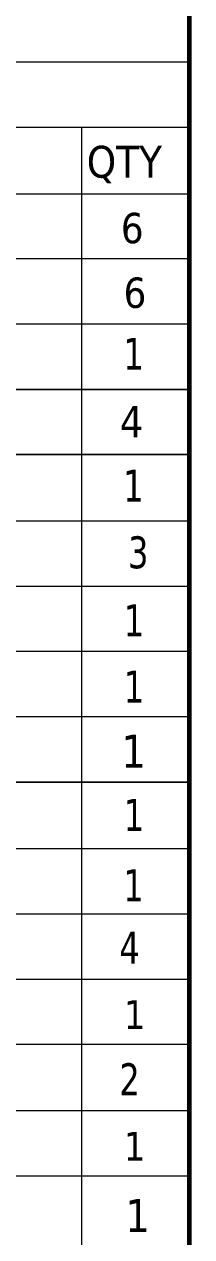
# Model space of a CAD drawing. Header units: millimetres. Extents: x 126854 to 137041, y -144259 to -137812.
# Drawn here: x 135264 to 135524, y -142423 to -140544 of the extents above; entities that cross this region are included whole.
import ezdxf

# ---------------------------------------------------------------- set-up
doc = ezdxf.new("R2010")
doc.units = ezdxf.units.MM
doc.header["$LTSCALE"] = 13
doc.layers.add('1', color=4, linetype='Continuous')
doc.layers.add('铁心', color=3, linetype='Continuous', lineweight=0)
doc.styles.add('Tahoma$001', font='tahoma.ttf', dxfattribs={"height": 2.159784})
doc.styles.add('Tahoma_txtstyle_28.93_0_0', font='tahoma.ttf')
doc.styles.add('Tahoma_txtstyle_30.40_0_0', font='tahoma.ttf')

msp = doc.modelspace()

# ---------------------------------------------------------------- linework, layer by layer
at = {"layer": '1', "const_width": 7.598}
msp.add_lwpolyline([(127184.292, -144020.205), (135519.934, -144020.205), (135519.934, -138028.963), (127184.292, -138028.963), (127184.292, -144020.205)], dxfattribs=at)
at = {"layer": '铁心'}
for p, q in [((135519.934, -142833.994), (135519.934, -141109.193)), ((133793.424, -141718.861), (135519.934, -141718.861))]:
    msp.add_line(p, q, dxfattribs=at)
for points in [[(133793.424, -140602.047), (135519.934, -140602.047), (135519.934, -140703.308)], [(133793.424, -140703.308), (135519.934, -140703.308), (135519.934, -140806.67)], [(133793.424, -140703.308), (133793.424, -140806.67), (135519.934, -140806.67)], [(135352.595, -140703.308), (135352.595, -142934.835)], [(135519.934, -140907.511), (133793.424, -140907.511), (133793.424, -140907.511)], [(135519.934, -141008.773), (133793.424, -141008.773), (133793.424, -141008.773)], [(133793.424, -141110.034), (135519.934, -141110.034), (135519.934, -141210.875)], [(133793.424, -141110.034), (133793.424, -141210.875), (135519.934, -141210.875)], [(135519.934, -141110.034), (133793.424, -141110.034), (133793.424, -141110.034)], [(135519.934, -141210.875), (133793.424, -141210.875), (133793.424, -141210.875)], [(135519.934, -143036.096), (135519.934, -141308.774)], [(135519.934, -141314.237), (133793.424, -141314.237), (133793.424, -141314.237)], [(135519.934, -141314.237), (133793.424, -141314.237), (133793.424, -141314.237)], [(135519.934, -141415.498), (133793.424, -141415.498), (133793.424, -141415.498)], [(135519.934, -141415.498), (133793.424, -141415.498), (133793.424, -141415.498)], [(135519.934, -141516.339), (133793.424, -141516.339), (133793.424, -141516.339)], [(135519.934, -141516.339), (133793.424, -141516.339)], [(135519.934, -141617.6), (133793.424, -141617.6), (133793.424, -141617.6)], [(135519.934, -141617.6), (133793.424, -141617.6), (133793.424, -141617.6)], [(135519.934, -141718.861), (133793.424, -141718.861), (133793.424, -141718.861)], [(135519.934, -141821.803), (133793.424, -141821.803), (133793.424, -141821.803)], [(135519.934, -141923.064), (133793.424, -141923.064), (133793.424, -141923.064)], [(135519.934, -142024.325), (133793.424, -142024.325), (133793.424, -142024.325)], [(135519.934, -142125.166), (133793.424, -142125.166)], [(135519.934, -142228.108), (133793.424, -142228.108)], [(135519.934, -142329.369), (133793.424, -142329.369)]]:
    msp.add_lwpolyline(points, dxfattribs=at)

# ---------------------------------------------------------------- texts
for s, height, style, p in [('QTY', 49.2664, 'Tahoma$001', (135360.689, -140781.654)), ('6', 47.079, 'Tahoma_txtstyle_28.93_0_0', (135413.622, -140883.352)), ('6', 47.079, 'Tahoma$001', (135417.824, -140983.562)), ('4', 48.568, 'Tahoma$001', (135411.942, -141184.404)), ('1', 50.96, 'Tahoma$001', (135414.331, -141696.068)), ('1', 44.699, 'Tahoma$001', (135418.244, -142101.216)), ('1', 44.398, 'Tahoma$001', (135418.244, -142304.999)), ('1', 50.82, 'Tahoma$001', (135420.547, -142415.7))]:
    msp.add_text(s, height=height, dxfattribs=dict(at, style=style)).set_placement(p)
at = {"layer": '铁心', "style": 'Tahoma_txtstyle_30.40_0_0', "width": 0.85}
for s, p in [('1', (135417.712, -141079.54)), ('1', (135417.45, -141283.918)), ('3', (135424.82, -141387.16)), ('1', (135418.244, -141492.599)), ('1', (135418.244, -141595.331)), ('1', (135418.244, -141794.072)), ('1', (135417.648, -141903.134)), ('4', (135411.335, -141999.955)), ('2', (135411.335, -142203.738))]:
    msp.add_text(s, height=49.484, dxfattribs=at).set_placement(p)

doc.saveas('drawing.dxf')
